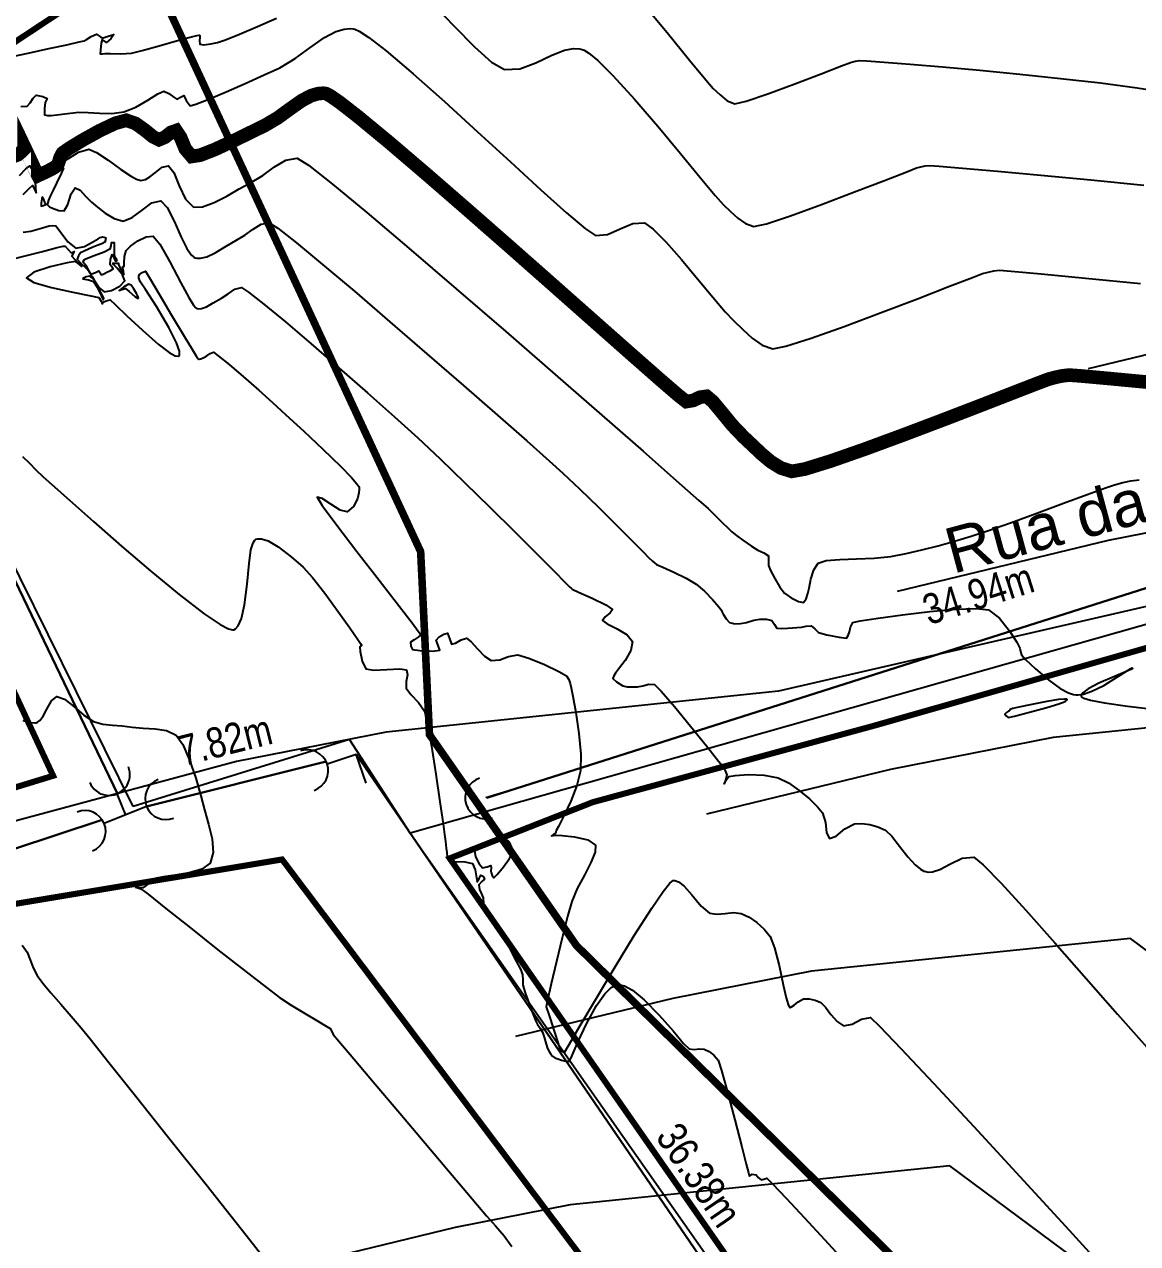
# Model space of a CAD drawing. Extents: x 360931 to 362237, y 7351473 to 7352200.
# Drawn here: x 361594.16 to 361630.86, y 7351689.86 to 7351730.06 of the extents above; entities that cross this region are included whole.
import ezdxf
from ezdxf.enums import TextEntityAlignment as Align

# ---------------------------------------------------------------- set-up
doc = ezdxf.new("R2010")
doc.units = 0
for name, color, linetype in [('A_Curvas Intermediarias', 37, 'Continuous'), ('A_Curvas Mestras', 32, 'Continuous'), ('AGUA', 3, 'Continuous'), ('C-TOPO-MAJR', 9, 'Continuous'), ('C-TOPO-MINR', 8, 'Continuous'), ('LISTAGEM_TEXTO', 7, 'Continuous'), ('PONTOS-Pontos - Água_U', 1, 'Continuous'), ('PS_IND_COMPRIMENTO', 7, 'Continuous'), ('ZZ-Carimbo Texto', 7, 'Continuous')]:
    doc.layers.add(name, color=color, linetype=linetype)
doc.layers.add('TUBO_PE_80_NTS194_PN_12_5', color=5, linetype='Continuous', lineweight=30)
doc.styles.add('CARIMBO', font='arial.ttf', dxfattribs={"height": 2})
doc.styles.add('ROMANS', font='arial.ttf', dxfattribs={"height": 2})
picture_1 = doc.add_image_def('image1.tif', size_in_pixel=(23490, 20550))

# ---------------------------------------------------------------- blocks, each defined once
blk = doc.blocks.new('*U1017', base_point=(361544.508, 7351672.6662))
for p, q in [((361544.3817, 7351672.6065), (361544.6342, 7351672.7702)), ((361544.5898, 7351672.5621), (361544.508, 7351672.6883))]:
    blk.add_line(p, q)
for centre, start, end in [((361544.7496, 7351672.845), 122.96833, 302.96833), ((361544.2664, 7351672.5316), 302.96833, 122.96833), ((361544.6647, 7351672.4468), 32.96834, 212.96834)]:
    blk.add_arc(centre, 0.1375, start, end)
blk = doc.blocks.new('*U1179')
for p in [(-0.2024, 0), (0, -0.2024)]:
    blk.add_line(p, (0, 0))
blk.add_arc((-0.3399, 0.0002), 0.1375, 269.90938, 89.90938)
blk = doc.blocks.new('*U1266', base_point=(283806.4177, 7271952.5131))
blk.add_line((283806.2737, 7271952.5131), (283806.4242, 7271952.5131))
blk.add_arc((283806.4242, 7271952.5131), 0.1375, 269.99619, 89.99619)

msp = doc.modelspace()

# ---------------------------------------------------------------- linework, layer by layer
at = {"color": 0, "const_width": 0.2}
for points in [[(361556.604, 7351794.872), (361557.809, 7351793.852), (361549.666, 7351782.966), (361539.023, 7351771.445), (361529.286, 7351767.979), (361519.1, 7351770.126), (361511.497, 7351763.389), (361510.073, 7351761.671), (361507.671, 7351761.026), (361501.36, 7351763.093), (361500.898, 7351762.188), (361521.024, 7351751.265), (361541.688, 7351746.488), (361579.439, 7351744.25), (361587.794, 7351725.479), (361608.852, 7351739.389), (361632.208, 7351752.383), (361650.459, 7351795.374), (361692.77, 7351833.923)], [(361418.062, 7351615.73), (361428.57, 7351620.209), (361442.639, 7351627.221), (361466.39, 7351637.679), (361485.303, 7351646.596), (361504.158, 7351656.341), (361520.394, 7351664.733), (361531.732, 7351670.921), (361539.767, 7351676.481), (361564.759, 7351694.257), (361569.859, 7351696.729), (361586.199, 7351702.555), (361595.11, 7351705.284), (361588.465, 7351719.596), (361578.767, 7351741.335), (361566.162, 7351734.098), (361548.463, 7351728.201), (361533.981, 7351723.108), (361524.91, 7351717.088)], [(361658.235, 7351731.746), (361651.753, 7351724.231), (361643.454, 7351714.109), (361632.734, 7351709.952), (361622.201, 7351706.943), (361612.901, 7351704.414), (361608.184, 7351702.561), (361621.542, 7351683.364), (361624.838, 7351679.033), (361626.269, 7351677.903), (361628.681, 7351677.42), (361634.088, 7351677.753), (361643.741, 7351680.966), (361652.927, 7351683.147), (361657.968, 7351683.296), (361667.904, 7351686.956)], [(361543.562, 7351674.222), (361543.693, 7351674.307), (361553.67, 7351681.769), (361564.892, 7351689.923), (361569.727, 7351693.154), (361575.087, 7351695.446), (361593.854, 7351701.059), (361602.658, 7351702.525), (361623.407, 7351674.972), (361623.407, 7351674.972)]]:
    msp.add_lwpolyline(points, dxfattribs=at)
at = {"layer": 'A_Curvas Intermediarias', "flags": 128}
for points, elevation in [([(361607.662, 7351730.699), (361608.346, 7351729.989), (361608.996, 7351729.326), (361609.563, 7351728.819), (361609.994, 7351728.572), (361610.498, 7351728.592), (361611.023, 7351728.791), (361611.552, 7351729.047), (361611.966, 7351729.21), (361612.266, 7351729.266), (361612.458, 7351729.257), (361612.551, 7351729.236), (361612.614, 7351729.21), (361612.769, 7351729.114), (361613.065, 7351728.867), (361613.556, 7351728.381), (361614.274, 7351727.594), (361615.042, 7351726.702), (361615.789, 7351725.808), (361616.445, 7351725.012), (361616.939, 7351724.417), (361617.201, 7351724.123), (361617.443, 7351723.895), (361617.684, 7351723.673), (361617.937, 7351723.495), (361618.212, 7351723.401), (361618.623, 7351723.488), (361619.418, 7351723.752), (361620.438, 7351724.124), (361621.523, 7351724.535), (361622.514, 7351724.918), (361623.251, 7351725.205), (361623.576, 7351725.328), (361623.72, 7351725.366), (361623.861, 7351725.397), (361624.009, 7351725.412), (361624.314, 7351725.39), (361625.087, 7351725.325), (361626.237, 7351725.222), (361627.676, 7351725.09), (361629.314, 7351724.935), (361631.062, 7351724.764)], 42), ([(361614.464, 7351730.855), (361615.348, 7351729.791), (361616.093, 7351728.884), (361616.624, 7351728.238), (361616.869, 7351727.953), (361617.097, 7351727.737), (361617.33, 7351727.544), (361617.587, 7351727.44), (361617.958, 7351727.526), (361618.676, 7351727.772), (361619.559, 7351728.1), (361620.428, 7351728.434), (361621.102, 7351728.696), (361621.401, 7351728.81), (361621.554, 7351728.849), (361621.709, 7351728.87), (361621.934, 7351728.857), (361622.505, 7351728.815), (361623.358, 7351728.748), (361624.43, 7351728.659), (361625.657, 7351728.549), (361626.975, 7351728.423), (361628.322, 7351728.282), (361629.633, 7351728.13), (361630.845, 7351727.969), (361631.894, 7351727.802)], 43), ([(361593.601, 7351728.967), (361594.292, 7351729.115), (361594.972, 7351729.262), (361595.56, 7351729.391), (361595.973, 7351729.481), (361596.132, 7351729.517), (361596.215, 7351729.568), (361596.364, 7351729.657), (361596.542, 7351729.739), (361596.634, 7351729.672), (361596.727, 7351729.602), (361596.929, 7351729.675), (361597.111, 7351729.724), (361597.011, 7351729.58), (361596.874, 7351729.463), (361596.795, 7351729.516), (361596.724, 7351729.566), (361596.697, 7351729.442), (361596.667, 7351729.216), (361596.661, 7351729.088), (361596.739, 7351729.091), (361596.831, 7351729.106), (361597.002, 7351729.101), (361597.346, 7351729.096), (361597.698, 7351729.116), (361598.042, 7351729.197), (361598.602, 7351729.352), (361599.213, 7351729.527), (361599.629, 7351729.642), (361599.843, 7351729.696), (361599.92, 7351729.709), (361599.934, 7351729.708), (361599.945, 7351729.692), (361599.949, 7351729.636), (361599.935, 7351729.522), (361599.948, 7351729.407), (361600.078, 7351729.391), (361600.304, 7351729.415), (361600.534, 7351729.46), (361600.79, 7351729.551), (361601.257, 7351729.739), (361601.849, 7351729.989), (361602.479, 7351730.265)], 42), ([(361594.05, 7351727.354), (361594.254, 7351727.362), (361594.356, 7351727.471), (361594.448, 7351727.627), (361594.546, 7351727.724), (361594.767, 7351727.687), (361594.911, 7351727.615), (361594.882, 7351727.554), (361594.845, 7351727.488), (361594.823, 7351727.287), (361594.823, 7351727.08), (361594.923, 7351727.06), (361595.044, 7351727.061), (361595.232, 7351727.084), (361595.589, 7351727.128), (361595.96, 7351727.163), (361596.26, 7351727.157), (361596.639, 7351727.133), (361597.051, 7351727.128), (361597.446, 7351727.179), (361597.839, 7351727.337), (361598.231, 7351727.565), (361598.559, 7351727.769), (361598.761, 7351727.855), (361598.928, 7351727.786), (361599.087, 7351727.664), (361599.191, 7351727.598), (361599.309, 7351727.663), (361599.417, 7351727.719), (361599.5, 7351727.555), (361599.623, 7351727.378), (361599.817, 7351727.43), (361600.24, 7351727.596), (361600.81, 7351727.836), (361601.446, 7351728.115), (361602.063, 7351728.393), (361602.579, 7351728.634), (361603.09, 7351728.937), (361603.578, 7351729.293), (361604.052, 7351729.626), (361604.428, 7351729.825), (361604.71, 7351729.909), (361604.9, 7351729.926), (361604.996, 7351729.92), (361605.051, 7351729.907), (361605.2, 7351729.837), (361605.517, 7351729.629), (361606.085, 7351729.189), (361606.978, 7351728.431), (361608.007, 7351727.515), (361609.1, 7351726.521), (361610.185, 7351725.525), (361611.188, 7351724.607), (361612.038, 7351723.844), (361612.663, 7351723.315), (361612.989, 7351723.098), (361613.389, 7351723.134), (361613.805, 7351723.317), (361614.217, 7351723.495), (361614.601, 7351723.516), (361614.894, 7351723.312), (361615.321, 7351722.879), (361615.826, 7351722.305), (361616.355, 7351721.673), (361616.853, 7351721.07), (361617.264, 7351720.581), (361617.534, 7351720.292), (361617.845, 7351719.998), (361618.156, 7351719.712), (361618.482, 7351719.483), (361618.836, 7351719.362), (361619.268, 7351719.446), (361620.1, 7351719.713), (361621.192, 7351720.103), (361622.407, 7351720.557), (361623.609, 7351721.017), (361624.658, 7351721.425), (361625.418, 7351721.72), (361625.75, 7351721.845), (361625.937, 7351721.895), (361626.118, 7351721.934), (361626.309, 7351721.954), (361626.696, 7351721.924), (361627.68, 7351721.834), (361629.141, 7351721.696), (361630.958, 7351721.521)], 41), ([(361594.007, 7351725.078), (361594.214, 7351725.298), (361594.346, 7351725.395), (361594.456, 7351725.234), (361594.513, 7351725.077), (361594.555, 7351724.992), (361594.622, 7351725.022), (361594.694, 7351725.058), (361594.749, 7351725.083), (361594.804, 7351725.108), (361594.987, 7351725.202), (361595.172, 7351725.299), (361595.228, 7351725.336), (361595.284, 7351725.369), (361595.348, 7351725.364), (361595.409, 7351725.361), (361595.43, 7351725.435), (361595.456, 7351725.52), (361595.614, 7351725.641), (361595.944, 7351725.843), (361596.283, 7351725.945), (361596.543, 7351725.835), (361596.923, 7351725.581), (361597.346, 7351725.279), (361597.662, 7351725.068), (361597.861, 7351724.96), (361597.965, 7351724.923), (361598.006, 7351724.917), (361598.054, 7351724.92), (361598.15, 7351724.948), (361598.294, 7351725.031), (361598.482, 7351725.181), (361598.707, 7351725.352), (361598.911, 7351725.399), (361599.091, 7351725.175), (361599.267, 7351724.74), (361599.472, 7351724.294), (361599.736, 7351724.035), (361600.035, 7351724.042), (361600.414, 7351724.183), (361600.832, 7351724.4), (361601.247, 7351724.636), (361601.618, 7351724.834), (361602.022, 7351725.083), (361602.406, 7351725.365), (361602.78, 7351725.586), (361603.156, 7351725.653), (361603.525, 7351725.419), (361604.32, 7351724.793), (361605.454, 7351723.854), (361606.841, 7351722.68), (361608.396, 7351721.347), (361610.03, 7351719.934), (361611.66, 7351718.517), (361613.197, 7351717.175), (361614.556, 7351715.984), (361615.65, 7351715.022), (361616.393, 7351714.366), (361616.699, 7351714.095), (361616.947, 7351713.857), (361617.18, 7351713.624), (361617.34, 7351713.466), (361617.487, 7351713.332), (361617.641, 7351713.204), (361617.847, 7351713.057), (361618.135, 7351712.86), (361618.345, 7351712.723), (361618.542, 7351712.633), (361618.688, 7351712.536), (361618.697, 7351712.383), (361618.691, 7351712.213), (361618.761, 7351712.052), (361618.9, 7351711.785), (361619.067, 7351711.507), (361619.219, 7351711.311), (361619.44, 7351711.15), (361619.684, 7351711.027), (361619.843, 7351710.993), (361619.932, 7351711.114), (361619.995, 7351711.3), (361620.033, 7351711.475), (361620.089, 7351711.767), (361620.184, 7351712.075), (361620.334, 7351712.297), (361620.597, 7351712.381), (361621.04, 7351712.418), (361621.591, 7351712.435), (361622.177, 7351712.459), (361622.723, 7351712.518), (361623.232, 7351712.615), (361623.752, 7351712.733), (361624.282, 7351712.868), (361624.824, 7351713.019), (361625.376, 7351713.183), (361625.915, 7351713.362), (361626.669, 7351713.63), (361627.537, 7351713.945), (361628.415, 7351714.269), (361629.203, 7351714.559), (361629.799, 7351714.776), (361630.1, 7351714.88), (361630.37, 7351714.953), (361630.633, 7351715.009), (361630.909, 7351715.039)], 39), ([(361594.126, 7351724.451), (361594.332, 7351724.662), (361594.434, 7351724.747), (361594.5, 7351724.624), (361594.553, 7351724.512), (361594.543, 7351724.717), (361594.513, 7351724.917), (361594.556, 7351724.948), (361594.625, 7351724.977), (361594.697, 7351725.004), (361594.752, 7351724.932), (361594.891, 7351725.011), (361595.144, 7351725.161), (361595.283, 7351725.245), (361595.318, 7351725.32), (361595.386, 7351725.324), (361595.454, 7351725.318), (361595.378, 7351725.15), (361595.222, 7351724.827), (361595.107, 7351724.59), (361595.016, 7351724.394), (361594.96, 7351724.267), (361594.933, 7351724.191), (361594.914, 7351724.124), (361594.948, 7351724.085), (361594.987, 7351724.049), (361595.091, 7351723.998), (361595.297, 7351723.92), (361595.479, 7351723.91), (361595.596, 7351724.127), (361595.709, 7351724.475), (361595.842, 7351724.673), (361596.001, 7351724.596), (361596.18, 7351724.393), (361596.376, 7351724.196), (361596.572, 7351724.037), (361596.831, 7351723.833), (361597.123, 7351723.656), (361597.414, 7351723.576), (361597.717, 7351723.69), (361598.045, 7351723.941), (361598.369, 7351724.175), (361598.658, 7351724.239), (361598.875, 7351724.019), (361599.102, 7351723.572), (361599.333, 7351723.048), (361599.519, 7351722.673), (361599.657, 7351722.468), (361599.748, 7351722.385), (361599.793, 7351722.364), (361599.85, 7351722.35), (361599.973, 7351722.348), (361600.173, 7351722.398), (361600.456, 7351722.533), (361600.812, 7351722.748), (361601.137, 7351722.935), (361601.426, 7351723.112), (361601.7, 7351723.314), (361601.968, 7351723.472), (361602.237, 7351723.52), (361602.52, 7351723.34), (361603.128, 7351722.863), (361603.992, 7351722.149), (361605.043, 7351721.26), (361606.214, 7351720.257), (361607.435, 7351719.201), (361608.639, 7351718.152), (361609.757, 7351717.173), (361610.721, 7351716.324), (361611.462, 7351715.666), (361611.914, 7351715.261), (361612.477, 7351714.731), (361613.088, 7351714.138), (361613.682, 7351713.549), (361614.198, 7351713.032), (361614.572, 7351712.655), (361614.742, 7351712.486), (361614.87, 7351712.365), (361615.006, 7351712.255), (361615.207, 7351712.158), (361615.574, 7351711.994), (361615.984, 7351711.796), (361616.314, 7351711.601), (361616.582, 7351711.368), (361616.848, 7351711.092), (361617.052, 7351710.86), (361617.135, 7351710.761), (361617.153, 7351710.699), (361617.196, 7351710.619), (361617.294, 7351710.462), (361617.406, 7351710.343), (361617.58, 7351710.298), (361617.775, 7351710.304), (361617.964, 7351710.344), (361618.205, 7351710.411), (361618.402, 7351710.45), (361618.627, 7351710.445), (361618.803, 7351710.4), (361618.887, 7351710.275), (361618.972, 7351710.154), (361619.117, 7351710.138), (361619.324, 7351710.148), (361619.481, 7351710.159), (361619.628, 7351710.169), (361619.776, 7351710.183), (361619.936, 7351710.219), (361620.099, 7351710.225), (361620.22, 7351710.126), (361620.341, 7351710.013), (361620.613, 7351709.937), (361621.026, 7351709.851), (361621.261, 7351709.821), (361621.319, 7351709.912), (361621.363, 7351710.028), (361621.396, 7351710.182), (361621.47, 7351710.343), (361621.718, 7351710.396), (361622.309, 7351710.487), (361623.116, 7351710.595), (361624.011, 7351710.698), (361624.866, 7351710.774), (361625.554, 7351710.801), (361625.947, 7351710.759), (361626.304, 7351710.485), (361626.632, 7351710.071), (361626.876, 7351709.685), (361626.982, 7351709.495), (361627.005, 7351709.381), (361627.032, 7351709.272), (361627.169, 7351709.124), (361627.495, 7351708.807), (361627.932, 7351708.433), (361628.309, 7351708.167), (361628.582, 7351708.025), (361628.749, 7351707.97), (361628.827, 7351707.957), (361628.905, 7351707.955), (361629.075, 7351707.978), (361629.354, 7351708.07), (361629.745, 7351708.263), (361630.202, 7351708.543), (361630.491, 7351708.733), (361630.635, 7351708.821), (361630.686, 7351708.842), (361630.696, 7351708.838), (361630.692, 7351708.827), (361630.637, 7351708.791), (361630.459, 7351708.708), (361630.101, 7351708.559), (361629.587, 7351708.334), (361629.23, 7351708.15), (361629.054, 7351708.021), (361629.001, 7351707.945), (361628.998, 7351707.911), (361629.01, 7351707.887), (361629.086, 7351707.841), (361629.309, 7351707.774), (361629.773, 7351707.687), (361630.531, 7351707.583), (361631.376, 7351707.481)], 38), ([(361594.752, 7351724.371), (361594.747, 7351724.362), (361594.734, 7351724.307), (361594.719, 7351724.18), (361594.717, 7351724.071), (361594.794, 7351724.09), (361594.866, 7351724.119), (361594.835, 7351724.204), (361594.799, 7351724.292), (361594.752, 7351724.371)], 38), ([(361594.121, 7351723.206), (361594.38, 7351723.239), (361594.76, 7351723.353), (361594.982, 7351723.422), (361595.095, 7351723.428), (361595.202, 7351723.416), (361595.34, 7351723.227), (361595.595, 7351722.888), (361595.854, 7351722.679), (361596.14, 7351722.736), (361596.439, 7351722.898), (361596.59, 7351722.995), (361596.665, 7351723.029), (361596.733, 7351723.056), (361596.794, 7351723.044), (361596.849, 7351723.025), (361596.842, 7351722.953), (361596.82, 7351722.875), (361596.714, 7351722.828), (361596.561, 7351722.77), (361596.392, 7351722.7), (361596.152, 7351722.598), (361596.009, 7351722.527), (361595.942, 7351722.429), (361595.907, 7351722.325), (361596.006, 7351722.206), (361596.185, 7351722.029), (361596.287, 7351721.929), (361596.323, 7351721.865), (361596.354, 7351721.808), (361596.41, 7351721.733), (361596.474, 7351721.61), (361596.62, 7351721.383), (361596.791, 7351721.241), (361597.033, 7351721.285), (361597.314, 7351721.433), (361597.471, 7351721.6), (361597.396, 7351721.803), (361597.217, 7351722.027), (361597.115, 7351722.134), (361597.079, 7351722.193), (361597.135, 7351722.189), (361597.193, 7351722.184), (361597.268, 7351722.19), (361597.261, 7351722.139), (361597.344, 7351721.973), (361597.445, 7351721.816), (361597.431, 7351721.939), (361597.401, 7351722.059), (361597.457, 7351722.091), (361597.453, 7351722.196), (361597.46, 7351722.413), (361597.515, 7351722.605), (361597.657, 7351722.746), (361597.9, 7351722.919), (361598.173, 7351723.054), (361598.406, 7351723.08), (361598.631, 7351722.812), (361598.958, 7351722.23), (361599.317, 7351721.544), (361599.58, 7351721.06), (361599.739, 7351720.805), (361599.819, 7351720.711), (361599.85, 7351720.692), (361599.896, 7351720.682), (361599.997, 7351720.689), (361600.162, 7351720.749), (361600.391, 7351720.879), (361600.657, 7351721.035), (361600.886, 7351721.182), (361601.102, 7351721.331), (361601.317, 7351721.387), (361601.554, 7351721.236), (361602.058, 7351720.838), (361602.766, 7351720.251), (361603.614, 7351719.529), (361604.538, 7351718.73), (361605.474, 7351717.909), (361606.359, 7351717.123), (361607.128, 7351716.427), (361607.871, 7351715.732), (361608.686, 7351714.949), (361609.521, 7351714.132), (361610.322, 7351713.338), (361611.037, 7351712.623), (361611.614, 7351712.042), (361612, 7351711.651), (361612.143, 7351711.506), (361612.184, 7351711.47), (361612.225, 7351711.435), (361612.433, 7351711.343), (361612.883, 7351711.14), (361613.335, 7351710.919), (361613.549, 7351710.773), (361613.471, 7351710.658), (361613.309, 7351710.53), (361613.226, 7351710.408), (361613.377, 7351710.293), (361613.699, 7351710.129), (361614.033, 7351709.929), (361614.215, 7351709.707), (361614.158, 7351709.421), (361613.963, 7351709.088), (361613.752, 7351708.805), (361613.645, 7351708.671), (361613.596, 7351708.58), (361613.566, 7351708.493), (361613.684, 7351708.379), (361613.893, 7351708.253), (361614.037, 7351708.222), (361614.2, 7351708.216), (361614.37, 7351708.22), (361614.555, 7351708.255), (361614.753, 7351708.303), (361614.935, 7351708.292), (361615.159, 7351708.07), (361615.592, 7351707.565), (361616.124, 7351706.919), (361616.646, 7351706.273), (361617.047, 7351705.77), (361617.216, 7351705.552), (361617.278, 7351705.428), (361617.316, 7351705.321), (361617.299, 7351705.226), (361617.276, 7351705.143), (361617.251, 7351705.077), (361617.235, 7351705.021), (361617.29, 7351705.128), (361617.389, 7351705.264), (361617.599, 7351705.298), (361618.034, 7351705.324), (361618.553, 7351705.308), (361619.015, 7351705.217), (361619.349, 7351705.048), (361619.705, 7351704.799), (361620.041, 7351704.519), (361620.312, 7351704.256), (361620.477, 7351704.059), (361620.57, 7351703.745), (361620.605, 7351703.407), (361620.706, 7351703.211), (361620.927, 7351703.296), (361621.214, 7351703.537), (361621.526, 7351703.703), (361621.774, 7351703.715), (361622.037, 7351703.678), (361622.301, 7351703.599), (361622.548, 7351703.486), (361622.759, 7351703.29), (361623.01, 7351702.968), (361623.289, 7351702.608), (361623.523, 7351702.351), (361623.701, 7351702.206), (361623.819, 7351702.143), (361623.878, 7351702.123), (361623.952, 7351702.111), (361624.105, 7351702.119), (361624.345, 7351702.197), (361624.673, 7351702.366), (361625.082, 7351702.567), (361625.464, 7351702.604), (361625.774, 7351702.353), (361626.368, 7351701.738), (361627.178, 7351700.848), (361628.132, 7351699.774), (361629.161, 7351698.603), (361630.196, 7351697.425), (361631.165, 7351696.33)], 37), ([(361593.713, 7351722.313), (361594.193, 7351722.433), (361594.763, 7351722.578), (361595.24, 7351722.7), (361595.441, 7351722.752), (361595.509, 7351722.75), (361595.606, 7351722.637), (361595.708, 7351722.525), (361595.757, 7351722.548), (361595.801, 7351722.569), (361595.763, 7351722.501), (361595.724, 7351722.417), (361595.814, 7351722.319), (361595.974, 7351722.161), (361596.054, 7351722.073), (361595.973, 7351722.15), (361595.852, 7351722.244), (361595.57, 7351722.197), (361595.014, 7351722.065), (361594.471, 7351721.888), (361594.229, 7351721.704), (361594.476, 7351721.551), (361595.061, 7351721.385), (361595.762, 7351721.231), (361596.355, 7351721.113), (361596.62, 7351721.054), (361596.691, 7351720.936), (361596.732, 7351720.844), (361596.761, 7351720.9), (361596.855, 7351720.942), (361596.987, 7351720.975), (361597.156, 7351720.821), (361597.545, 7351720.449), (361598.052, 7351719.975), (361598.574, 7351719.519), (361598.935, 7351719.246), (361599.138, 7351719.134), (361599.229, 7351719.118), (361599.259, 7351719.13), (361599.28, 7351719.163), (361599.276, 7351719.281), (361599.177, 7351719.563), (361598.921, 7351720.067), (361598.513, 7351720.757), (361598.153, 7351721.324), (361597.994, 7351721.566), (361597.96, 7351721.633), (361597.932, 7351721.696), (361597.941, 7351721.757), (361597.957, 7351721.816), (361598.045, 7351721.876), (361598.153, 7351721.92), (361598.291, 7351721.703), (361598.609, 7351721.168), (361599.018, 7351720.474), (361599.43, 7351719.78), (361599.702, 7351719.329), (361599.842, 7351719.107), (361599.894, 7351719.032), (361599.906, 7351719.021), (361599.928, 7351719.018), (361599.982, 7351719.031), (361600.074, 7351719.076), (361600.176, 7351719.135), (361600.289, 7351719.207), (361600.397, 7351719.253), (361600.556, 7351719.137), (361600.913, 7351718.843), (361601.384, 7351718.441), (361601.888, 7351718.001), (361602.342, 7351717.593), (361602.783, 7351717.191), (361603.37, 7351716.652), (361604.004, 7351716.059), (361604.586, 7351715.496), (361604.947, 7351715.123), (361605.124, 7351714.916), (361605.185, 7351714.823), (361605.197, 7351714.792), (361605.202, 7351714.738), (361605.193, 7351714.617), (361605.139, 7351714.418), (361605.01, 7351714.169), (361604.804, 7351713.984), (361604.572, 7351714.045), (361604.263, 7351714.241), (361603.979, 7351714.431), (361603.819, 7351714.475), (361603.981, 7351714.197), (361604.458, 7351713.55), (361605.125, 7351712.68), (361605.859, 7351711.737), (361606.534, 7351710.868), (361606.95, 7351710.325), (361607.148, 7351710.056), (361607.21, 7351709.961), (361607.217, 7351709.942), (361607.205, 7351709.911), (361607.144, 7351709.851), (361607.009, 7351709.771), (361606.891, 7351709.689), (361606.901, 7351709.561), (361606.955, 7351709.447), (361607.198, 7351709.413), (361607.613, 7351709.396), (361607.855, 7351709.423), (361607.802, 7351709.576), (361607.741, 7351709.755), (361607.835, 7351709.862), (361607.99, 7351709.959), (361608.116, 7351709.985), (361608.179, 7351709.807), (361608.246, 7351709.621), (361608.378, 7351709.661), (361608.561, 7351709.771), (361608.74, 7351709.819), (361608.894, 7351709.702), (361609.1, 7351709.468), (361609.328, 7351709.225), (361609.548, 7351709.083), (361609.831, 7351709.106), (361610.126, 7351709.22), (361610.429, 7351709.272), (361610.793, 7351709.166), (361611.308, 7351708.953), (361611.783, 7351708.727), (361612.032, 7351708.581), (361612.108, 7351708.464), (361612.152, 7351708.327), (361612.187, 7351708.18), (361612.242, 7351707.91), (361612.341, 7351707.366), (361612.442, 7351706.684), (361612.508, 7351706.001), (361612.499, 7351705.452), (361612.377, 7351704.968), (361612.174, 7351704.445), (361611.951, 7351703.966), (361611.771, 7351703.615), (361611.695, 7351703.475), (361611.673, 7351703.383), (361611.602, 7351703.345), (361611.539, 7351703.303), (361611.61, 7351703.312), (361611.697, 7351703.329), (361611.891, 7351703.316), (361612.302, 7351703.268), (361612.734, 7351703.168), (361612.991, 7351702.999), (361612.984, 7351702.765), (361612.84, 7351702.42), (361612.622, 7351702.007), (361612.391, 7351701.567), (361612.211, 7351701.139), (361612.071, 7351700.649), (361611.892, 7351699.944), (361611.704, 7351699.159), (361611.534, 7351698.427), (361611.412, 7351697.883), (361611.365, 7351697.66), (361611.393, 7351697.571), (361611.429, 7351697.482), (361611.495, 7351697.279), (361611.628, 7351696.865), (361611.759, 7351696.458), (361611.818, 7351696.274), (361611.842, 7351696.229), (361611.922, 7351696.186), (361611.982, 7351696.177), (361612.122, 7351696.418), (361612.49, 7351697.053), (361613.018, 7351697.952), (361613.633, 7351698.984), (361614.265, 7351700.018), (361614.843, 7351700.924), (361615.219, 7351701.469), (361615.427, 7351701.728), (361615.522, 7351701.814), (361615.554, 7351701.828), (361615.61, 7351701.828), (361615.727, 7351701.787), (361615.912, 7351701.643), (361616.167, 7351701.358), (361616.477, 7351700.984), (361616.749, 7351700.756), (361617.002, 7351700.717), (361617.269, 7351700.746), (361617.537, 7351700.777), (361617.795, 7351700.743), (361618.052, 7351700.623), (361618.313, 7351700.449), (361618.555, 7351700.231), (361618.753, 7351699.984), (361618.896, 7351699.613), (361619.042, 7351699.026), (361619.181, 7351698.392), (361619.277, 7351697.963), (361619.337, 7351697.743), (361619.369, 7351697.666), (361619.383, 7351697.651), (361619.405, 7351697.647), (361619.455, 7351697.661), (361619.54, 7351697.722), (361619.67, 7351697.833), (361619.843, 7351697.927), (361620.031, 7351697.93), (361620.229, 7351697.886), (361620.416, 7351697.805), (361620.568, 7351697.655), (361620.752, 7351697.414), (361620.955, 7351697.177), (361621.162, 7351697.041), (361621.455, 7351697.096), (361621.762, 7351697.258), (361622.052, 7351697.311), (361622.35, 7351697.031), (361623.069, 7351696.282), (361624.131, 7351695.149), (361625.459, 7351693.717), (361626.976, 7351692.071), (361628.604, 7351690.298), (361630.268, 7351688.481)], 36), ([(361597.223, 7351722.26), (361597.221, 7351722.265), (361597.205, 7351722.293), (361597.166, 7351722.363), (361597.128, 7351722.447), (361597.128, 7351722.666), (361597.132, 7351722.856), (361597.079, 7351722.861), (361597.025, 7351722.856), (361597.012, 7351722.761), (361596.984, 7351722.645), (361596.791, 7351722.556), (361596.458, 7351722.426), (361596.266, 7351722.352), (361596.183, 7351722.317), (361596.118, 7351722.287), (361596.09, 7351722.233), (361596.136, 7351722.185), (361596.192, 7351722.126), (361596.258, 7351721.978), (361596.357, 7351721.828), (361596.502, 7351721.877), (361596.616, 7351721.937), (361596.66, 7351721.87), (361596.704, 7351721.804), (361596.785, 7351721.841), (361596.88, 7351721.896), (361596.998, 7351721.948), (361597.091, 7351721.999), (361597.045, 7351722.063), (361596.99, 7351722.133), (361597.007, 7351722.313), (361597.052, 7351722.477), (361597.116, 7351722.372), (361597.16, 7351722.263), (361597.223, 7351722.26)], 38), ([(361596.088, 7351721.682), (361596.095, 7351721.673), (361596.146, 7351721.661), (361596.274, 7351721.642), (361596.437, 7351721.587), (361596.562, 7351721.396), (361596.697, 7351721.12), (361596.761, 7351720.979), (361596.786, 7351721.026), (361596.734, 7351721.125), (361596.629, 7351721.319), (361596.551, 7351721.462), (361596.469, 7351721.601), (361596.411, 7351721.695), (361596.369, 7351721.731), (361596.325, 7351721.761), (361596.202, 7351721.734), (361596.088, 7351721.682)], 37), ([(361597.916, 7351721.019), (361597.921, 7351721.031), (361597.909, 7351721.079), (361597.855, 7351721.19), (361597.756, 7351721.356), (361597.684, 7351721.466), (361597.596, 7351721.498), (361597.433, 7351721.399), (361597.282, 7351721.286), (361597.376, 7351721.318), (361597.498, 7351721.358), (361597.618, 7351721.258), (361597.799, 7351721.089), (361597.916, 7351721.019)], 37), ([(361594.112, 7351707.102), (361594.378, 7351707.036), (361594.503, 7351707.025), (361594.547, 7351707.031), (361594.591, 7351707.048), (361594.672, 7351707.108), (361594.777, 7351707.248), (361594.9, 7351707.482), (361595.052, 7351707.761), (361595.237, 7351707.904), (361595.487, 7351707.816), (361595.791, 7351707.567), (361596.118, 7351707.279), (361596.441, 7351707.075), (361596.751, 7351706.988), (361597.063, 7351706.949), (361597.382, 7351706.927), (361597.713, 7351706.89), (361598.08, 7351706.857), (361598.474, 7351706.837), (361598.851, 7351706.775), (361599.162, 7351706.62), (361599.381, 7351706.311), (361599.604, 7351705.804), (361599.812, 7351705.206), (361599.985, 7351704.623), (361600.105, 7351704.163), (361600.232, 7351703.687), (361600.35, 7351703.203), (361600.39, 7351702.758), (361600.283, 7351702.4), (361600.012, 7351702.205), (361599.595, 7351702.08), (361599.138, 7351702.004), (361598.745, 7351701.955), (361598.521, 7351701.91), (361598.34, 7351701.794), (361598.175, 7351701.661), (361598.071, 7351701.589), (361597.928, 7351701.598), (361597.826, 7351701.608), (361597.903, 7351701.585), (361598.006, 7351701.56), (361598.239, 7351701.377), (361598.825, 7351700.912), (361599.636, 7351700.269), (361600.545, 7351699.55), (361601.422, 7351698.859), (361602.14, 7351698.301), (361602.572, 7351697.978), (361602.962, 7351697.722), (361603.398, 7351697.454), (361603.807, 7351697.212), (361604.114, 7351697.032), (361604.245, 7351696.95), (361604.294, 7351696.856), (361604.339, 7351696.757), (361604.53, 7351696.529), (361605.023, 7351695.946), (361605.724, 7351695.119), (361606.54, 7351694.157), (361607.379, 7351693.167), (361608.146, 7351692.259), (361608.75, 7351691.543), (361609.096, 7351691.126), (361609.396, 7351690.774), (361609.692, 7351690.441), (361609.975, 7351690.109), (361610.235, 7351689.758)], 34), ([(361626.639, 7351707.435), (361626.634, 7351707.431), (361626.604, 7351707.412), (361626.537, 7351707.367), (361626.482, 7351707.32), (361626.529, 7351707.258), (361626.594, 7351707.206), (361626.807, 7351707.253), (361627.296, 7351707.377), (361627.871, 7351707.535), (361628.269, 7351707.66), (361628.468, 7351707.738), (361628.531, 7351707.779), (361628.537, 7351707.795), (361628.525, 7351707.806), (361628.456, 7351707.815), (361628.256, 7351707.799), (361627.871, 7351707.736), (361627.324, 7351707.628), (361626.943, 7351707.545), (361626.748, 7351707.501), (361626.683, 7351707.486), (361626.675, 7351707.484), (361626.67, 7351707.478), (361626.652, 7351707.453), (361626.639, 7351707.435)], 38), ([(361609.541, 7351702.154), (361609.544, 7351702.143), (361609.556, 7351702.096), (361609.589, 7351701.998), (361609.637, 7351701.918), (361609.745, 7351702.026), (361609.952, 7351702.277), (361610.155, 7351702.558), (361610.253, 7351702.751), (361610.232, 7351702.922), (361610.156, 7351703.093), (361610.047, 7351703.197), (361609.842, 7351703.178), (361609.502, 7351703.077), (361609.173, 7351702.941), (361609.003, 7351702.816), (361609.031, 7351702.615), (361609.157, 7351702.38), (361609.265, 7351702.251), (361609.423, 7351702.279), (361609.545, 7351702.321), (361609.547, 7351702.244), (361609.541, 7351702.154)], 36), ([(361594.095, 7351699.695), (361594.249, 7351699.467), (361594.353, 7351699.213), (361594.451, 7351698.95), (361594.581, 7351698.694), (361594.766, 7351698.449), (361595.04, 7351698.126), (361595.367, 7351697.753), (361595.71, 7351697.36), (361596.035, 7351696.974), (361596.331, 7351696.605), (361596.949, 7351695.832), (361597.831, 7351694.727), (361598.919, 7351693.361), (361600.153, 7351691.806), (361601.477, 7351690.133), (361602.831, 7351688.415)], 33)]:
    msp.add_lwpolyline(points, dxfattribs=dict(at, elevation=elevation))
at = {"layer": 'A_Curvas Mestras', "const_width": 0.45, "elevation": 40, "flags": 128}
msp.add_lwpolyline([(361593.668, 7351725.656), (361593.948, 7351725.765), (361594.077, 7351725.871), (361594.156, 7351725.951), (361594.156, 7351726.041), (361594.248, 7351725.848), (361594.417, 7351725.481), (361594.518, 7351725.26), (361594.571, 7351725.153), (361594.611, 7351725.076), (361594.66, 7351725.099), (361594.769, 7351725.149), (361594.892, 7351725.205), (361594.959, 7351725.239), (361595.025, 7351725.274), (361595.13, 7351725.329), (361595.256, 7351725.419), (361595.298, 7351725.525), (361595.345, 7351725.681), (361595.42, 7351725.819), (361595.639, 7351725.974), (361596.09, 7351726.249), (361596.642, 7351726.555), (361597.163, 7351726.802), (361597.522, 7351726.9), (361597.827, 7351726.795), (361598.132, 7351726.576), (361598.402, 7351726.358), (361598.599, 7351726.258), (361598.798, 7351726.343), (361598.991, 7351726.499), (361599.164, 7351726.559), (361599.312, 7351726.337), (361599.469, 7351725.954), (361599.68, 7351725.706), (361599.96, 7351725.749), (361600.434, 7351725.934), (361601.01, 7351726.201), (361601.596, 7351726.488), (361602.098, 7351726.734), (361602.517, 7351726.982), (361602.916, 7351727.273), (361603.304, 7351727.546), (361603.611, 7351727.709), (361603.842, 7351727.778), (361603.998, 7351727.791), (361604.076, 7351727.787), (361604.117, 7351727.775), (361604.249, 7351727.704), (361604.563, 7351727.486), (361605.17, 7351727.013), (361606.183, 7351726.176), (361607.407, 7351725.131), (361608.769, 7351723.948), (361610.196, 7351722.697), (361611.613, 7351721.446), (361612.948, 7351720.264), (361614.126, 7351719.222), (361615.074, 7351718.388), (361615.718, 7351717.832), (361615.984, 7351717.623), (361616.207, 7351717.66), (361616.437, 7351717.768), (361616.652, 7351717.797), (361616.859, 7351717.622), (361617.156, 7351717.265), (361617.504, 7351716.84), (361617.866, 7351716.461), (361618.157, 7351716.188), (361618.458, 7351715.902), (361618.773, 7351715.638), (361619.106, 7351715.432), (361619.461, 7351715.322), (361619.904, 7351715.402), (361620.748, 7351715.664), (361621.874, 7351716.058), (361623.163, 7351716.534), (361624.499, 7351717.04), (361625.761, 7351717.526), (361626.832, 7351717.943), (361627.592, 7351718.238), (361627.925, 7351718.363), (361628.154, 7351718.424), (361628.376, 7351718.472), (361628.609, 7351718.497), (361628.963, 7351718.471), (361629.799, 7351718.396), (361630.994, 7351718.283), (361632.427, 7351718.144)], dxfattribs=at)
at = {"layer": 'A_Curvas Mestras', "elevation": 35, "flags": 128}
msp.add_lwpolyline([(361594.105, 7351715.811), (361594.327, 7351715.596), (361594.545, 7351715.371), (361594.783, 7351715.147), (361595.069, 7351714.891), (361595.649, 7351714.371), (361596.44, 7351713.667), (361597.362, 7351712.86), (361598.332, 7351712.032), (361599.269, 7351711.261), (361600.092, 7351710.628), (361600.614, 7351710.276), (361600.897, 7351710.129), (361601.026, 7351710.096), (361601.07, 7351710.101), (361601.122, 7351710.128), (361601.215, 7351710.226), (361601.323, 7351710.469), (361601.424, 7351710.924), (361601.505, 7351711.606), (361601.57, 7351712.284), (361601.633, 7351712.732), (361601.7, 7351712.967), (361601.757, 7351713.059), (361601.791, 7351713.082), (361601.847, 7351713.098), (361601.974, 7351713.098), (361602.195, 7351713.028), (361602.528, 7351712.835), (361602.961, 7351712.503), (361603.354, 7351712.16), (361603.66, 7351711.823), (361604.064, 7351711.306), (361604.496, 7351710.716), (361604.888, 7351710.161), (361605.129, 7351709.814), (361605.243, 7351709.647), (361605.279, 7351709.592), (361605.284, 7351709.585), (361605.278, 7351709.579), (361605.247, 7351709.556), (361605.225, 7351709.54), (361605.237, 7351709.379), (361605.293, 7351709.06), (361605.417, 7351708.815), (361605.684, 7351708.769), (361606.115, 7351708.788), (361606.535, 7351708.811), (361606.765, 7351708.778), (361606.792, 7351708.616), (361606.745, 7351708.393), (361606.745, 7351708.176), (361606.902, 7351707.962), (361607.152, 7351707.704), (361607.358, 7351707.41), (361607.452, 7351707.017), (361607.583, 7351706.266), (361607.727, 7351705.34), (361607.862, 7351704.423), (361607.965, 7351703.697), (361608.014, 7351703.345), (361608.042, 7351703.119), (361608.065, 7351702.902), (361608.084, 7351702.755), (361608.104, 7351702.598), (361608.155, 7351702.47), (361608.351, 7351702.454), (361608.682, 7351702.452), (361608.932, 7351702.388), (361609.027, 7351702.179), (361609.065, 7351701.914), (361609.09, 7351701.782), (361609.157, 7351701.892), (361609.205, 7351702.005), (361609.252, 7351701.982), (361609.297, 7351701.952), (361609.333, 7351701.873), (361609.243, 7351701.802), (361609.142, 7351701.688), (361609.171, 7351701.539), (361609.219, 7351701.417), (361609.257, 7351701.341), (361609.291, 7351701.265), (361609.293, 7351701.059), (361609.295, 7351700.86), (361609.338, 7351700.802), (361609.386, 7351700.746), (361609.462, 7351700.643), (361609.59, 7351700.47), (361609.665, 7351700.369), (361609.72, 7351700.324), (361609.774, 7351700.278), (361609.819, 7351700.183), (361609.877, 7351700.06), (361609.949, 7351699.958), (361610.024, 7351699.852), (361610.135, 7351699.643), (361610.314, 7351699.295), (361610.439, 7351699.049), (361610.526, 7351698.882), (361610.589, 7351698.72), (361610.592, 7351698.558), (361610.591, 7351698.393), (361610.624, 7351698.269), (361610.676, 7351698.126), (361610.731, 7351697.977), (361610.783, 7351697.828), (361610.837, 7351697.676), (361610.895, 7351697.52), (361610.96, 7351697.355), (361611.024, 7351697.197), (361611.078, 7351697.082), (361611.161, 7351696.957), (361611.242, 7351696.832), (361611.3, 7351696.666), (361611.369, 7351696.437), (361611.413, 7351696.296), (361611.465, 7351696.19), (361611.516, 7351696.101), (361611.578, 7351696.041), (361611.645, 7351695.987), (361611.745, 7351695.948), (361611.868, 7351695.911), (361611.999, 7351695.878), (361612.129, 7351695.874), (361612.22, 7351696.063), (361612.416, 7351696.517), (361612.692, 7351697.108), (361613.019, 7351697.704), (361613.3, 7351698.097), (361613.512, 7351698.3), (361613.651, 7351698.376), (361613.719, 7351698.393), (361613.79, 7351698.395), (361613.945, 7351698.358), (361614.209, 7351698.214), (361614.597, 7351697.899), (361615.094, 7351697.392), (361615.548, 7351696.872), (361615.896, 7351696.46), (361616.077, 7351696.276), (361616.24, 7351696.26), (361616.41, 7351696.283), (361616.574, 7351696.27), (361616.738, 7351696.188), (361616.899, 7351696.063), (361617.03, 7351695.909), (361617.143, 7351695.57), (361617.343, 7351694.847), (361617.582, 7351693.94), (361617.813, 7351693.046), (361617.96, 7351692.474), (361618.032, 7351692.195), (361618.056, 7351692.104), (361618.059, 7351692.092), (361618.064, 7351692.092), (361618.082, 7351692.103), (361618.121, 7351692.129), (361618.16, 7351692.152), (361618.221, 7351692.142), (361618.284, 7351692.125), (361618.357, 7351692.042), (361618.447, 7351691.959), (361618.544, 7351691.988), (361618.64, 7351692.017), (361618.823, 7351691.832), (361619.271, 7351691.359), (361619.879, 7351690.709), (361620.543, 7351689.994), (361621.157, 7351689.324)], dxfattribs=at)
at = {"layer": 'AGUA', "color": 3}
for points in [[(361742.024, 7351938.491), (361744.244, 7351899.501), (361745.284, 7351893.941), (361749.454, 7351879.131), (361752.754, 7351854.331), (361750.824, 7351825.891), (361744.084, 7351802.531), (361730.074, 7351774.521), (361710.114, 7351752.371), (361680.944, 7351732.571), (361658.284, 7351722.111), (361634.964, 7351711.741), (361619.024, 7351708.071), (361606.084, 7351706.721), (361601.154, 7351705.751)], [(361742.024, 7351938.491), (361744.244, 7351899.501), (361745.284, 7351893.941), (361749.454, 7351879.131), (361752.754, 7351854.331), (361750.824, 7351825.891), (361744.084, 7351802.531), (361730.074, 7351774.521), (361710.114, 7351752.371), (361680.944, 7351732.571), (361658.284, 7351722.111), (361634.964, 7351711.741), (361619.024, 7351708.071), (361606.084, 7351706.721), (361601.154, 7351705.751)], [(361601.154, 7351705.751), (361586.574, 7351701.831), (361573.544, 7351697.551), (361568.294, 7351695.351), (361562.824, 7351692.101)]]:
    msp.add_lwpolyline(points, dxfattribs=at)
at = {"layer": 'C-TOPO-MAJR', "color": 9, "linetype": 'Continuous', "lineweight": -3, "elevation": 40}
msp.add_lwpolyline([(361651.084, 7351635.676), (361654.773, 7351638.914), (361652.375, 7351639.368), (361653.193, 7351640.918), (361654.577, 7351644.793), (361664.327, 7351662.886), (361667.346, 7351669.406), (361667.497, 7351671.704), (361665.343, 7351677.892), (361665.954, 7351682.353), (361662.948, 7351682.713), (361661.501, 7351685.681), (361660.445, 7351686.436), (361656.219, 7351690.366), (361652.757, 7351692.831), (361648.012, 7351694.708), (361644.33, 7351696.714), (361643.844, 7351697.205), (361636.649, 7351695.446), (361630.627, 7351699.919), (361620.116, 7351698.839), (361615.538, 7351697.938), (361610.355, 7351696.685)], dxfattribs=at)
at = {"layer": 'C-TOPO-MINR', "color": 8, "linetype": 'Continuous', "lineweight": -3}
for points, elevation in [([(361676.934, 7351733.694), (361686.337, 7351712.6), (361671.305, 7351712.756), (361665.358, 7351712.708), (361660.36, 7351717.356), (361658.902, 7351718.395), (361656.903, 7351719.186), (361655.352, 7351720.03), (361654.133, 7351721.264), (361651.061, 7351720.512), (361648.49, 7351722.422), (361644.002, 7351721.961), (361637.074, 7351720.597), (361629.232, 7351718.701)], 46), ([(361674.937, 7351701.652), (361666.267, 7351701.582), (361658.979, 7351708.36), (361656.853, 7351709.874), (361653.939, 7351711.026), (361651.678, 7351712.258), (361650.704, 7351713.244), (361646.257, 7351712.157), (361642.535, 7351714.921), (361636.04, 7351714.254), (361629.895, 7351713.044), (361622.94, 7351711.363)], 44), ([(361657.932, 7351636.191), (361661.542, 7351639.36), (361657.436, 7351640.137), (361658.837, 7351642.793), (361661.207, 7351649.43), (361674.8, 7351674.654), (361678.469, 7351680.423), (361676.872, 7351680.832), (361678.843, 7351682.67), (361676.707, 7351691.203), (361671.573, 7351690.492), (361667.176, 7351690.456), (361657.599, 7351699.363), (361654.805, 7351701.352), (361650.976, 7351702.867), (361648.004, 7351704.486), (361647.274, 7351705.225), (361641.453, 7351703.801), (361636.581, 7351707.42), (361628.078, 7351706.546), (361622.716, 7351705.491), (361616.648, 7351704.024)], 42), ([(361631.846, 7351687.091), (361624.672, 7351692.418), (361612.154, 7351691.131), (361608.359, 7351690.384), (361604.063, 7351689.346)], 38)]:
    msp.add_lwpolyline(points, dxfattribs=dict(at, elevation=elevation))
at = {"layer": 'LISTAGEM_TEXTO'}
for points in [[(361733.755, 7351813.729), (361728.119, 7351807.44), (361704.266, 7351793.781), (361681.491, 7351779.654), (361680.173, 7351772.228), (361674.863, 7351768.88), (361667.569, 7351748.692), (361667.695, 7351743.203), (361668.42, 7351742.174), (361662.991, 7351738.818), (361642.923, 7351714.633), (361633.156, 7351710.843), (361606.883, 7351703.394), (361604.885, 7351706.485), (361597.745, 7351704.268)], [(361597.745, 7351704.268), (361579.054, 7351742.092), (361578.075, 7351743.546)], [(361606.883, 7351703.394), (361626.668, 7351675.186), (361627.579, 7351673.519)]]:
    msp.add_lwpolyline(points, dxfattribs=at)
at = {"layer": 'LISTAGEM_TEXTO', "color": 1, "const_width": 0.25}
msp.add_lwpolyline([(361497.606, 7351757.563), (361499.953, 7351757.699), (361502.155, 7351762.687), (361508.758, 7351760.449), (361587.509, 7351747.783), (361598.302, 7351731.89), (361607.226, 7351712.676), (361607.517, 7351706.641), (361612.363, 7351699.685), (361626.72, 7351685.556), (361635.21, 7351683.055), (361627.826, 7351675.837), (361628.057, 7351674.84), (361628.057, 7351672.814), (361630.576, 7351671.183), (361645.006, 7351653.806), (361645.336, 7351647.693), (361637.323, 7351647.869), (361625.309, 7351667.255), (361603.454, 7351662.847), (361583.763, 7351650.328), (361571.22, 7351645.425), (361575.038, 7351633.182), (361566.424, 7351629.913)], dxfattribs=at)
at = {"layer": 'TUBO_PE_80_NTS194_PN_12_5', "linetype": 'Continuous'}
for points in [[(361597.227, 7351704.693), (361579.557, 7351741.493)], [(361642.707, 7351715.158), (361609.412, 7351704.562)], [(361605.1, 7351706.001), (361625.247, 7351676.546)], [(361598.191, 7351704.267), (361604.109, 7351705.752)], [(361570.15, 7351695.038), (361596.725, 7351703.836)]]:
    msp.add_lwpolyline(points, dxfattribs=at)

# ---------------------------------------------------------------- block references
at = {"layer": 'PONTOS-Pontos - Água_U'}
for name, p, xscale, yscale, zscale, rotation in [('*U1179', (361605.1, 7351706.001), 5, 5, 5, 18.84747091068756), ('*U1017', (361597.513, 7351704.097), 5.000000000000001, 5.000000000000001, 5.000000000000001, 168.9421433155299), ('*U1266', (361609.411, 7351704.562), 5, 5, 5, 197.7828682264828)]:
    msp.add_blockref(name, p, dxfattribs=dict(at, xscale=xscale, yscale=yscale, zscale=zscale, rotation=rotation))

# ---------------------------------------------------------------- texts
at = {"layer": 'PS_IND_COMPRIMENTO', "style": 'ROMANS', "width": 0.8}
for s, rotation, p in [('34.94m', 17.6531, (361625.605, 7351711.289)), ('7.82m', 14.0907, (361600.785, 7351706.464)), ('36.38m', 304.3718, (361616.411, 7351692.12))]:
    msp.add_text(s, height=1, rotation=rotation, dxfattribs=at).set_placement(p, align=Align.MIDDLE_CENTER)
at = {"layer": 'ZZ-Carimbo Texto', "style": 'CARIMBO'}
msp.add_text('Rua das Pedras', height=1.5, rotation=15.0586, dxfattribs=at).set_placement((361631.829, 7351714.614), align=Align.MIDDLE_CENTER)

# ---------------------------------------------------------------- pictures from other files: only their frames are drawn
at = {"lineweight": 30}
image = msp.add_image(picture_1, insert=(361177.259, 7351517.423, -3.228), size_in_units=(579.285, 506.782), dxfattribs=dict(at, fade=58))
image.dxf.flags = 15

doc.saveas('drawing.dxf')
